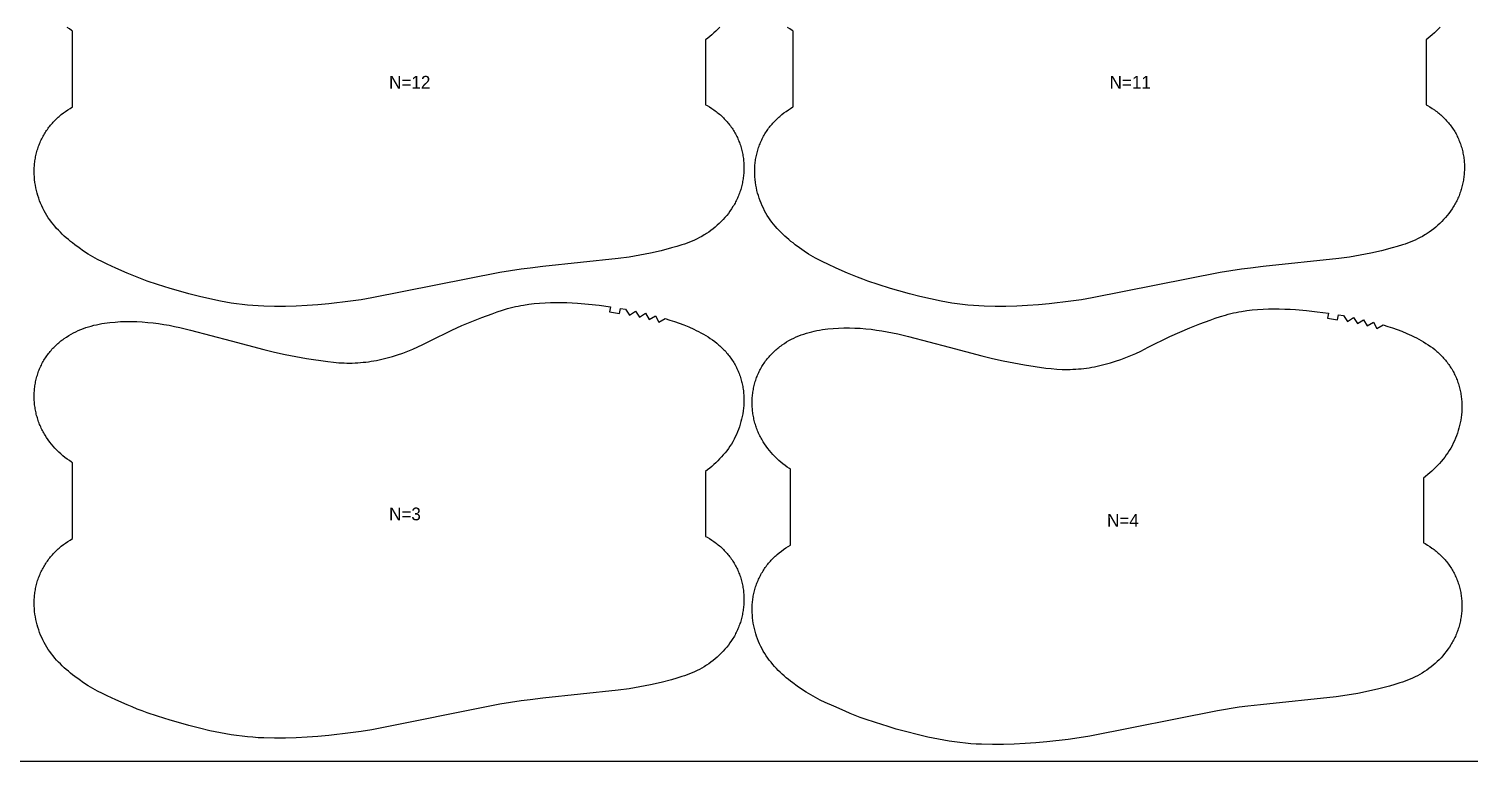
# Model space of a CAD drawing. Header units: inches. Extents: x -5 to 1965, y -82 to 1072.
# Drawn here: x 557 to 1121, y -82 to 204 of the extents above; entities that cross this region are included whole.
import ezdxf

# ---------------------------------------------------------------- set-up
doc = ezdxf.new("R2010")
doc.units = ezdxf.units.IN

msp = doc.modelspace()

# ---------------------------------------------------------------- linework, layer by layer
at = {"layer": '1'}
for points in [[(-4.9122, -82.454), (1964.873, -82.454), (1964.873, 1072.0358), (-4.9122, 1072.0358), (-4.9122, -82.454)], [(665.648, 75.0328), (674.0582, 73.7906), (676.1731, 73.5667), (678.2924, 73.3942), (680.4147, 73.2846), (681.4767, 73.2571), (682.5388, 73.2498), (683.6011, 73.2638), (684.663, 73.2991), (685.7241, 73.3552), (686.7842, 73.432), (687.8427, 73.5289), (688.8993, 73.6457), (689.9535, 73.782), (691.005, 73.9375), (692.0534, 74.1118), (693.0984, 74.3044), (695.1781, 74.7422), (697.2431, 75.2467), (699.2924, 75.8136), (701.3246, 76.4394), (703.3375, 77.124), (705.3287, 77.868), (707.2956, 78.6722), (709.2373, 79.5345), (711.1583, 80.4433), (714.1242, 81.9198), (722.577, 86.1277), (726.4492, 87.8822), (730.3685, 89.5301), (734.324, 91.0867), (738.3136, 92.5567), (740.3218, 93.2572), (742.3417, 93.9212), (744.3765, 94.5338), (745.4004, 94.8161), (746.4291, 95.0798), (747.4629, 95.3234), (748.5015, 95.5472), (749.5444, 95.7516), (750.591, 95.9372), (752.6936, 96.2541), (754.8055, 96.5024), (756.9231, 96.6868), (759.0447, 96.8135), (761.169, 96.8889), (763.2947, 96.9198), (765.4206, 96.9115), (767.5458, 96.8648), (769.6697, 96.7795), (771.7915, 96.6553), (776.0272, 96.2959), (780.2523, 95.8187), (784.6041, 95.2352), (784.3179, 93.2558), (788.231, 92.6503), (788.557, 94.6236), (790.5285, 94.2869), (792.1243, 91.9622), (794.4587, 93.5428), (795.9892, 91.1768), (798.3663, 92.6894), (799.8235, 90.278), (802.2458, 91.717), (803.6298, 89.2624), (806.0948, 90.6279), (807.9161, 90.0664), (809.7265, 89.4722), (811.5236, 88.8404), (813.3049, 88.1664), (815.2706, 87.3591), (817.209, 86.4884), (818.1666, 86.0277), (819.1157, 85.5492), (820.0557, 85.0524), (820.9861, 84.5366), (821.906, 84.001), (822.8137, 83.4445), (823.7069, 82.8659), (824.5837, 82.2638), (825.4418, 81.637), (826.2793, 80.9842), (827.094, 80.3042), (827.4922, 79.9535), (827.8839, 79.5956), (828.2688, 79.2303), (828.6469, 78.8576), (829.018, 78.4778), (829.382, 78.0911), (829.7387, 77.6974), (830.0881, 77.2971), (830.4299, 76.8903), (830.7642, 76.4771), (831.0907, 76.0576), (831.4093, 75.6321), (831.72, 75.2006), (832.0225, 74.7634), (832.3168, 74.3206), (832.6027, 73.8723), (832.8801, 73.4186), (833.1489, 72.9599), (833.4089, 72.4961), (833.6601, 72.0275), (833.9025, 71.5542), (834.1358, 71.0765), (834.36, 70.5945), (834.5751, 70.1083), (834.781, 69.6182), (834.9775, 69.1244), (835.1646, 68.627), (835.3423, 68.1261), (835.5104, 67.622), (835.6688, 67.1149), (835.8175, 66.6049), (835.9564, 66.0922), (836.0855, 65.577), (836.2045, 65.0595), (836.3135, 64.5397), (836.4126, 64.018), (836.5017, 63.4945), (836.581, 62.9694), (836.6505, 62.4428), (836.7104, 61.915), (836.7606, 61.3861), (836.8013, 60.8563), (836.8325, 60.3258), (836.8543, 59.7947), (836.8701, 58.7317), (836.8491, 57.6688), (836.7919, 56.6073), (836.6992, 55.5486), (836.5715, 54.4938), (836.4093, 53.4438), (836.2133, 52.3994), (835.984, 51.3616), (835.722, 50.3313), (835.4277, 49.3094), (835.1019, 48.2968), (834.7449, 47.2945), (834.357, 46.3037), (833.9381, 45.3259), (833.4883, 44.3622), (833.0077, 43.4142), (832.4964, 42.483), (831.9543, 41.5701), (831.3816, 40.6767), (830.7786, 39.8039), (830.147, 38.9515), (829.4887, 38.1188), (828.8057, 37.3053), (828.1, 36.5104), (827.3736, 35.7337), (826.6283, 34.9745), (825.8663, 34.2322), (825.0892, 33.5063), (824.298, 32.7963), (823.4934, 32.1017), (822.6762, 31.4221), (821.8701, 30.7863), (821.8701, 5.4252), (822.4485, 5.1129), (823.3667, 4.5767), (824.2662, 4.0097), (825.1455, 3.4121), (825.577, 3.1019), (826.003, 2.784), (826.4231, 2.4586), (826.8372, 2.1257), (827.2451, 1.7852), (827.6466, 1.4373), (828.0414, 1.0818), (828.4295, 0.7189), (828.8106, 0.3486), (829.1846, -0.029), (829.5512, -0.4137), (829.9105, -0.8054), (830.2621, -1.204), (830.6059, -1.6093), (830.9419, -2.0211), (831.2697, -2.4394), (831.5894, -2.864), (831.9007, -3.2946), (832.2034, -3.7313), (832.4975, -4.1738), (832.7827, -4.622), (833.059, -5.0758), (833.326, -5.535), (833.5838, -5.9994), (833.8322, -6.469), (834.0711, -6.9435), (834.3004, -7.4227), (834.5202, -7.9064), (834.7303, -8.3943), (834.9308, -8.8864), (835.1217, -9.3823), (835.3028, -9.882), (835.4742, -10.385), (835.6357, -10.8914), (835.7875, -11.4007), (835.9293, -11.913), (836.0613, -12.4278), (836.1833, -12.9451), (836.2953, -13.4646), (836.3973, -13.9861), (836.4892, -14.5094), (836.5712, -15.0343), (836.6431, -15.5607), (836.7051, -16.0884), (836.7572, -16.6171), (836.7994, -17.1467), (836.8317, -17.6771), (836.8542, -18.208), (836.867, -18.7393), (836.8701, -19.2708), (836.8634, -19.8023), (836.8471, -20.3336), (836.8211, -20.8646), (836.7856, -21.395), (836.7405, -21.9248), (836.6859, -22.4536), (836.6218, -22.9814), (836.5483, -23.508), (836.4653, -24.0332), (836.3728, -24.5567), (836.271, -25.0784), (836.1598, -25.5982), (836.0392, -26.1159), (835.9092, -26.6312), (835.7699, -27.144), (835.6213, -27.6541), (835.4634, -28.1614), (835.2962, -28.6655), (835.1197, -29.1665), (834.934, -29.6641), (834.739, -30.158), (834.5349, -30.6482), (834.3215, -31.1344), (834.0992, -31.6166), (833.8679, -32.0946), (833.6279, -32.5684), (833.3794, -33.0378), (833.1224, -33.5028), (832.8572, -33.9632), (832.584, -34.419), (832.0138, -35.3163), (831.4132, -36.1938), (830.7833, -37.0508), (830.1256, -37.8865), (829.4412, -38.7001), (828.731, -39.491), (827.9959, -40.2587), (827.2368, -41.0026), (826.4546, -41.722), (825.6501, -42.4165), (824.8242, -43.0854), (823.9779, -43.7281), (823.1119, -44.3442), (822.2275, -44.9336), (821.8701, -45.1566), (821.3256, -45.4962), (820.4075, -46.0321), (819.4742, -46.5411), (818.5269, -47.0233), (817.5667, -47.4787), (816.5946, -47.9073), (815.6118, -48.3093), (814.6195, -48.6871), (813.6188, -49.043), (812.6109, -49.3795), (810.5781, -50.0048), (808.5304, -50.5831), (804.4146, -51.6516), (800.2734, -52.6079), (796.1054, -53.446), (791.9134, -54.1543), (787.702, -54.7312), (758.1071, -57.8666), (753.145, -58.454), (749.6643, -58.8661), (741.2713, -60.2258), (691.2288, -70.1434), (687.0315, -70.8178), (682.8219, -71.4148), (674.3786, -72.4177), (670.1441, -72.7942), (665.9026, -73.0842), (661.6565, -73.2928), (657.4069, -73.4189), (653.1551, -73.454), (648.9049, -73.3659), (646.7819, -73.2643), (644.6612, -73.1213), (642.5439, -72.9359), (640.4309, -72.707), (638.323, -72.4344), (636.2205, -72.1209), (632.033, -71.3848), (627.8695, -70.5253), (623.7286, -69.5628), (619.6089, -68.5129), (615.512, -67.3783), (612.2983, -66.4251), (607.3854, -64.8779), (603.3516, -63.5305), (601.3498, -62.8162), (599.3632, -62.0629), (597.3944, -61.2654), (595.4396, -60.4324), (591.0199, -58.454), (587.6751, -56.9568), (585.7582, -56.0391), (583.868, -55.0706), (582.9357, -54.5622), (582.0125, -54.0372), (580.193, -52.94), (578.4095, -51.7835), (576.6618, -50.5724), (574.9509, -49.3098), (574.0878, -48.6292), (573.2816, -47.9934), (572.4644, -47.3138), (571.6598, -46.6192), (570.8686, -45.9092), (570.0915, -45.1833), (569.3295, -44.441), (568.5843, -43.6818), (567.8578, -42.9051), (567.1521, -42.1102), (566.4691, -41.2967), (565.8109, -40.464), (565.1792, -39.6116), (564.5762, -38.7388), (564.0035, -37.8454), (563.4614, -36.9325), (562.9501, -36.0013), (562.4695, -35.0533), (562.0197, -34.0896), (561.6008, -33.1118), (561.2129, -32.121), (560.8559, -31.1187), (560.5301, -30.1061), (560.2359, -29.0842), (559.9738, -28.0539), (559.7445, -27.0161), (559.5485, -25.9717), (559.3863, -24.9217), (559.2586, -23.8669), (559.1659, -22.8082), (559.1088, -21.7467), (559.0878, -20.6838), (559.1035, -19.6208), (559.1253, -19.0897), (559.1565, -18.5592), (559.1972, -18.0294), (559.2474, -17.5005), (559.3073, -16.9727), (559.3768, -16.4461), (559.4561, -15.921), (559.5453, -15.3975), (559.6443, -14.8758), (559.7533, -14.356), (559.8724, -13.8385), (560.0014, -13.3233), (560.1403, -12.8106), (560.289, -12.3006), (560.4475, -11.7934), (560.6156, -11.2894), (560.7932, -10.7885), (560.9803, -10.2911), (561.1769, -9.7973), (561.3827, -9.3072), (561.5978, -8.821), (561.8221, -8.339), (562.0554, -7.8613), (562.2977, -7.388), (562.5489, -6.9194), (562.809, -6.4556), (563.0777, -5.9969), (563.3551, -5.5432), (563.6411, -5.0949), (563.9353, -4.6521), (564.2378, -4.2149), (564.5485, -3.7834), (564.8671, -3.3579), (565.1936, -2.9384), (565.5279, -2.5252), (565.8698, -2.1184), (566.2191, -1.7181), (566.5759, -1.3244), (566.9398, -0.9377), (567.3109, -0.5579), (567.689, -0.1852), (568.074, 0.1801), (568.4657, 0.538), (568.8638, 0.8887), (569.6785, 1.5687), (570.516, 2.2215), (571.3742, 2.8483), (572.2509, 3.4504), (573.1442, 4.0291), (574.0518, 4.5855), (574.0878, 4.6065), (574.0878, 34.2589), (573.7304, 34.4819), (572.8459, 35.0713), (571.98, 35.6874), (571.1336, 36.3301), (570.3077, 36.999), (569.5033, 37.6935), (568.721, 38.4129), (567.9619, 39.1568), (567.2268, 39.9245), (566.5166, 40.7154), (565.8322, 41.529), (565.1745, 42.3647), (564.5447, 43.2217), (563.944, 44.0992), (563.3739, 44.9965), (563.1006, 45.4523), (562.8354, 45.9127), (562.5784, 46.3777), (562.3299, 46.8471), (562.0899, 47.3209), (561.8587, 47.7989), (561.6363, 48.2811), (561.423, 48.7673), (561.2188, 49.2575), (561.0238, 49.7514), (560.8381, 50.249), (560.6616, 50.7499), (560.4944, 51.2541), (560.3365, 51.7614), (560.1879, 52.2715), (560.0486, 52.7843), (559.9187, 53.2996), (559.7981, 53.8173), (559.6868, 54.3371), (559.585, 54.8588), (559.4926, 55.3823), (559.4096, 55.9075), (559.336, 56.4341), (559.2719, 56.9619), (559.2173, 57.4907), (559.1722, 58.0205), (559.1367, 58.5509), (559.1108, 59.0819), (559.0944, 59.6132), (559.0878, 60.1447), (559.0908, 60.6762), (559.1036, 61.2075), (559.1261, 61.7384), (559.1585, 62.2688), (559.2007, 62.7984), (559.2527, 63.3271), (559.3147, 63.8548), (559.3867, 64.3812), (559.4686, 64.9061), (559.5605, 65.4294), (559.6625, 65.9509), (559.7746, 66.4704), (559.8966, 66.9877), (560.0285, 67.5025), (560.1704, 68.0148), (560.3221, 68.5241), (560.4837, 69.0305), (560.655, 69.5335), (560.8361, 70.0332), (561.027, 70.5291), (561.2275, 71.0212), (561.4377, 71.5091), (561.6574, 71.9928), (561.8868, 72.472), (562.1256, 72.9465), (562.374, 73.4161), (562.6318, 73.8805), (562.8989, 74.3397), (563.1751, 74.7935), (563.4603, 75.2417), (563.7544, 75.6842), (564.0572, 76.1209), (564.3684, 76.5515), (564.6881, 76.9761), (565.016, 77.3944), (565.3519, 77.8062), (565.6958, 78.2115), (566.0474, 78.6101), (566.4066, 79.0018), (566.7733, 79.3865), (567.1472, 79.7641), (567.5283, 80.1344), (567.9164, 80.4973), (568.3113, 80.8528), (568.7127, 81.2007), (569.1206, 81.5412), (569.5347, 81.8741), (569.9548, 82.1995), (570.3808, 82.5174), (570.8124, 82.8276), (571.6917, 83.4252), (572.5912, 83.9922), (573.5094, 84.5284), (574.4447, 85.0335), (575.3957, 85.5075), (576.3611, 85.9509), (577.3398, 86.3642), (578.3305, 86.7478), (579.3323, 87.1022), (580.3438, 87.4282), (581.364, 87.726), (582.3916, 87.9963), (583.4256, 88.2397), (584.4653, 88.4575), (585.51, 88.6508), (586.559, 88.8211), (587.6116, 88.9697), (588.6673, 89.0979), (590.7849, 89.2982), (592.9071, 89.4313), (595.0317, 89.4999), (597.1569, 89.5055), (599.2813, 89.4493), (601.4032, 89.3332), (603.5217, 89.1613), (605.6359, 88.9384), (607.7452, 88.669), (609.8485, 88.3569), (611.9447, 88.0021), (614.0329, 87.6038), (616.1116, 87.1612), (620.2417, 86.1563), (636.2375, 81.9198), (649.0108, 78.5368), (653.1453, 77.5462), (657.2969, 76.6294), (661.4651, 75.7925), (665.648, 75.0328)], [(946.648, 72.5328), (955.0582, 71.2906), (957.1731, 71.0667), (959.2924, 70.8942), (961.4147, 70.7846), (962.4767, 70.7571), (963.5388, 70.7498), (964.6011, 70.7638), (965.663, 70.7991), (966.7241, 70.8552), (967.7842, 70.932), (968.8427, 71.0289), (969.8993, 71.1457), (970.9535, 71.282), (972.005, 71.4375), (973.0534, 71.6118), (974.0984, 71.8044), (976.1781, 72.2422), (978.2431, 72.7467), (980.2924, 73.3136), (982.3246, 73.9394), (984.3375, 74.624), (986.3287, 75.368), (988.2956, 76.1722), (990.2373, 77.0345), (992.1583, 77.9433), (995.1242, 79.4198), (1003.577, 83.6277), (1007.4492, 85.3822), (1011.3685, 87.0301), (1015.324, 88.5867), (1019.3136, 90.0567), (1021.3218, 90.7572), (1023.3417, 91.4212), (1025.3765, 92.0338), (1026.4004, 92.3161), (1027.4291, 92.5798), (1028.4629, 92.8234), (1029.5015, 93.0472), (1030.5444, 93.2516), (1031.591, 93.4372), (1033.6936, 93.7541), (1035.8055, 94.0024), (1037.9231, 94.1868), (1040.0447, 94.3135), (1042.169, 94.3889), (1044.2947, 94.4198), (1046.4206, 94.4115), (1048.5458, 94.3648), (1050.6697, 94.2795), (1052.7915, 94.1553), (1057.0272, 93.7959), (1061.2523, 93.3187), (1065.6041, 92.7352), (1065.3179, 90.7558), (1069.231, 90.1503), (1069.557, 92.1236), (1071.5285, 91.7869), (1073.1243, 89.4622), (1075.4587, 91.0428), (1076.9892, 88.6768), (1079.3663, 90.1894), (1080.8235, 87.778), (1083.2458, 89.217), (1084.6298, 86.7624), (1087.0948, 88.1279), (1088.9161, 87.5664), (1090.7265, 86.9722), (1092.5236, 86.3404), (1094.3049, 85.6664), (1096.2706, 84.8591), (1098.209, 83.9884), (1099.1666, 83.5277), (1100.1157, 83.0492), (1101.0557, 82.5524), (1101.9861, 82.0366), (1102.906, 81.501), (1103.8137, 80.9445), (1104.7069, 80.3659), (1105.5837, 79.7638), (1106.4418, 79.137), (1107.2793, 78.4842), (1108.094, 77.8042), (1108.4922, 77.4535), (1108.8839, 77.0956), (1109.2688, 76.7303), (1109.6469, 76.3576), (1110.018, 75.9778), (1110.382, 75.5911), (1110.7387, 75.1974), (1111.0881, 74.7971), (1111.4299, 74.3903), (1111.7642, 73.9771), (1112.0907, 73.5576), (1112.4093, 73.1321), (1112.72, 72.7006), (1113.0225, 72.2634), (1113.3168, 71.8206), (1113.6027, 71.3723), (1113.8801, 70.9186), (1114.1489, 70.4599), (1114.4089, 69.9961), (1114.6601, 69.5275), (1114.9025, 69.0542), (1115.1358, 68.5765), (1115.36, 68.0945), (1115.5751, 67.6083), (1115.781, 67.1182), (1115.9775, 66.6244), (1116.1646, 66.127), (1116.3423, 65.6261), (1116.5104, 65.122), (1116.6688, 64.6149), (1116.8175, 64.1049), (1116.9564, 63.5922), (1117.0855, 63.077), (1117.2045, 62.5595), (1117.3135, 62.0397), (1117.4126, 61.518), (1117.5017, 60.9945), (1117.581, 60.4694), (1117.6505, 59.9428), (1117.7104, 59.415), (1117.7606, 58.8861), (1117.8013, 58.3563), (1117.8325, 57.8258), (1117.8543, 57.2947), (1117.8701, 56.2317), (1117.8491, 55.1688), (1117.7919, 54.1073), (1117.6992, 53.0486), (1117.5715, 51.9938), (1117.4093, 50.9438), (1117.2133, 49.8994), (1116.984, 48.8616), (1116.722, 47.8313), (1116.4277, 46.8094), (1116.1019, 45.7968), (1115.7449, 44.7945), (1115.357, 43.8037), (1114.9381, 42.8259), (1114.4883, 41.8622), (1114.0077, 40.9142), (1113.4964, 39.983), (1112.9543, 39.0701), (1112.3816, 38.1767), (1111.7786, 37.3039), (1111.147, 36.4515), (1110.4887, 35.6188), (1109.8057, 34.8053), (1109.1, 34.0104), (1108.3736, 33.2337), (1107.6283, 32.4745), (1106.8663, 31.7322), (1106.0892, 31.0063), (1105.298, 30.2963), (1104.4934, 29.6017), (1103.6762, 28.9221), (1102.8701, 28.2863), (1102.8701, 2.9252), (1103.4485, 2.6129), (1104.3667, 2.0767), (1105.2662, 1.5097), (1106.1455, 0.9121), (1106.577, 0.6019), (1107.003, 0.284), (1107.4231, -0.0414), (1107.8372, -0.3743), (1108.2451, -0.7148), (1108.6466, -1.0627), (1109.0414, -1.4182), (1109.4295, -1.7811), (1109.8106, -2.1514), (1110.1846, -2.529), (1110.5512, -2.9137), (1110.9105, -3.3054), (1111.2621, -3.704), (1111.6059, -4.1093), (1111.9419, -4.5211), (1112.2697, -4.9394), (1112.5894, -5.364), (1112.9007, -5.7946), (1113.2034, -6.2313), (1113.4975, -6.6738), (1113.7827, -7.122), (1114.059, -7.5758), (1114.326, -8.035), (1114.5838, -8.4994), (1114.8322, -8.969), (1115.0711, -9.4435), (1115.3004, -9.9227), (1115.5202, -10.4064), (1115.7303, -10.8943), (1115.9308, -11.3864), (1116.1217, -11.8823), (1116.3028, -12.382), (1116.4742, -12.885), (1116.6357, -13.3914), (1116.7875, -13.9007), (1116.9293, -14.413), (1117.0613, -14.9278), (1117.1833, -15.4451), (1117.2953, -15.9646), (1117.3973, -16.4861), (1117.4892, -17.0094), (1117.5712, -17.5343), (1117.6431, -18.0607), (1117.7051, -18.5884), (1117.7572, -19.1171), (1117.7994, -19.6467), (1117.8317, -20.1771), (1117.8542, -20.708), (1117.867, -21.2393), (1117.8701, -21.7708), (1117.8634, -22.3023), (1117.8471, -22.8336), (1117.8211, -23.3646), (1117.7856, -23.895), (1117.7405, -24.4248), (1117.6859, -24.9536), (1117.6218, -25.4814), (1117.5483, -26.008), (1117.4653, -26.5332), (1117.3728, -27.0567), (1117.271, -27.5784), (1117.1598, -28.0982), (1117.0392, -28.6159), (1116.9092, -29.1312), (1116.7699, -29.644), (1116.6213, -30.1541), (1116.4634, -30.6614), (1116.2962, -31.1655), (1116.1197, -31.6665), (1115.934, -32.1641), (1115.739, -32.658), (1115.5349, -33.1482), (1115.3215, -33.6344), (1115.0992, -34.1166), (1114.8679, -34.5946), (1114.6279, -35.0684), (1114.3794, -35.5378), (1114.1224, -36.0028), (1113.8572, -36.4632), (1113.584, -36.919), (1113.0138, -37.8163), (1112.4132, -38.6938), (1111.7833, -39.5508), (1111.1256, -40.3865), (1110.4412, -41.2001), (1109.731, -41.991), (1108.9959, -42.7587), (1108.2368, -43.5026), (1107.4546, -44.222), (1106.6501, -44.9165), (1105.8242, -45.5854), (1104.9779, -46.2281), (1104.1119, -46.8442), (1103.2275, -47.4336), (1102.8701, -47.6566), (1102.3256, -47.9962), (1101.4075, -48.5321), (1100.4742, -49.0411), (1099.5269, -49.5233), (1098.5667, -49.9787), (1097.5946, -50.4073), (1096.6118, -50.8093), (1095.6195, -51.1871), (1094.6188, -51.543), (1093.6109, -51.8795), (1091.5781, -52.5048), (1089.5304, -53.0831), (1085.4146, -54.1516), (1081.2734, -55.1079), (1077.1054, -55.946), (1072.9134, -56.6543), (1068.702, -57.2312), (1039.1071, -60.3666), (1034.145, -60.954), (1030.6643, -61.3661), (1022.2713, -62.7258), (972.2288, -72.6434), (968.0315, -73.3178), (963.8219, -73.9148), (955.3786, -74.9177), (951.1441, -75.2942), (946.9026, -75.5842), (942.6565, -75.7928), (938.4069, -75.9189), (934.1551, -75.954), (929.9049, -75.8659), (927.7819, -75.7643), (925.6612, -75.6213), (923.5439, -75.4359), (921.4309, -75.207), (919.323, -74.9344), (917.2205, -74.6209), (913.033, -73.8848), (908.8695, -73.0253), (904.7286, -72.0628), (900.6089, -71.0129), (896.512, -69.8783), (893.2983, -68.9251), (888.3854, -67.3779), (884.3516, -66.0305), (882.3498, -65.3162), (880.3632, -64.5629), (878.3944, -63.7654), (876.4396, -62.9324), (872.0199, -60.954), (868.6751, -59.4568), (866.7582, -58.5391), (864.868, -57.5706), (863.9357, -57.0622), (863.0125, -56.5372), (861.193, -55.44), (859.4095, -54.2835), (857.6618, -53.0724), (855.9509, -51.8098), (855.0878, -51.1292), (854.2816, -50.4934), (853.4644, -49.8138), (852.6598, -49.1192), (851.8686, -48.4092), (851.0915, -47.6833), (850.3295, -46.941), (849.5843, -46.1818), (848.8578, -45.4051), (848.1521, -44.6102), (847.4691, -43.7967), (846.8109, -42.964), (846.1792, -42.1116), (845.5762, -41.2388), (845.0035, -40.3454), (844.4614, -39.4325), (843.9501, -38.5013), (843.4695, -37.5533), (843.0197, -36.5896), (842.6008, -35.6118), (842.2129, -34.621), (841.8559, -33.6187), (841.5301, -32.6061), (841.2359, -31.5842), (840.9738, -30.5539), (840.7445, -29.5161), (840.5485, -28.4717), (840.3863, -27.4217), (840.2586, -26.3669), (840.1659, -25.3082), (840.1088, -24.2467), (840.0878, -23.1838), (840.1035, -22.1208), (840.1253, -21.5897), (840.1565, -21.0592), (840.1972, -20.5294), (840.2474, -20.0005), (840.3073, -19.4727), (840.3768, -18.9461), (840.4561, -18.421), (840.5453, -17.8975), (840.6443, -17.3758), (840.7533, -16.856), (840.8724, -16.3385), (841.0014, -15.8233), (841.1403, -15.3106), (841.289, -14.8006), (841.4475, -14.2934), (841.6156, -13.7894), (841.7932, -13.2885), (841.9803, -12.7911), (842.1769, -12.2973), (842.3827, -11.8072), (842.5978, -11.321), (842.8221, -10.839), (843.0554, -10.3613), (843.2977, -9.888), (843.5489, -9.4194), (843.809, -8.9556), (844.0777, -8.4969), (844.3551, -8.0432), (844.6411, -7.5949), (844.9353, -7.1521), (845.2378, -6.7149), (845.5485, -6.2834), (845.8671, -5.8579), (846.1936, -5.4384), (846.5279, -5.0252), (846.8698, -4.6184), (847.2191, -4.2181), (847.5759, -3.8244), (847.9398, -3.4377), (848.3109, -3.0579), (848.689, -2.6852), (849.074, -2.3199), (849.4657, -1.962), (849.8638, -1.6113), (850.6785, -0.9313), (851.516, -0.2785), (852.3742, 0.3483), (853.2509, 0.9504), (854.1442, 1.5291), (855.0518, 2.0855), (855.0878, 2.1065), (855.0878, 31.7589), (854.7304, 31.9819), (853.8459, 32.5713), (852.98, 33.1874), (852.1336, 33.8301), (851.3077, 34.499), (850.5033, 35.1935), (849.721, 35.9129), (848.9619, 36.6568), (848.2268, 37.4245), (847.5166, 38.2154), (846.8322, 39.029), (846.1745, 39.8647), (845.5447, 40.7217), (844.944, 41.5992), (844.3739, 42.4965), (844.1006, 42.9523), (843.8354, 43.4127), (843.5784, 43.8777), (843.3299, 44.3471), (843.0899, 44.8209), (842.8587, 45.2989), (842.6363, 45.7811), (842.423, 46.2673), (842.2188, 46.7575), (842.0238, 47.2514), (841.8381, 47.749), (841.6616, 48.2499), (841.4944, 48.7541), (841.3365, 49.2614), (841.1879, 49.7715), (841.0486, 50.2843), (840.9187, 50.7996), (840.7981, 51.3173), (840.6868, 51.8371), (840.585, 52.3588), (840.4926, 52.8823), (840.4096, 53.4075), (840.336, 53.9341), (840.2719, 54.4619), (840.2173, 54.9907), (840.1722, 55.5205), (840.1367, 56.0509), (840.1108, 56.5819), (840.0944, 57.1132), (840.0878, 57.6447), (840.0908, 58.1762), (840.1036, 58.7075), (840.1261, 59.2384), (840.1585, 59.7688), (840.2007, 60.2984), (840.2527, 60.8271), (840.3147, 61.3548), (840.3867, 61.8812), (840.4686, 62.4061), (840.5605, 62.9294), (840.6625, 63.4509), (840.7746, 63.9704), (840.8966, 64.4877), (841.0285, 65.0025), (841.1704, 65.5148), (841.3221, 66.0241), (841.4837, 66.5305), (841.655, 67.0335), (841.8361, 67.5332), (842.027, 68.0291), (842.2275, 68.5212), (842.4377, 69.0091), (842.6574, 69.4928), (842.8868, 69.972), (843.1256, 70.4465), (843.374, 70.9161), (843.6318, 71.3805), (843.8989, 71.8397), (844.1751, 72.2935), (844.4603, 72.7417), (844.7544, 73.1842), (845.0572, 73.6209), (845.3684, 74.0515), (845.6881, 74.4761), (846.016, 74.8944), (846.3519, 75.3062), (846.6958, 75.7115), (847.0474, 76.1101), (847.4066, 76.5018), (847.7733, 76.8865), (848.1472, 77.2641), (848.5283, 77.6344), (848.9164, 77.9973), (849.3113, 78.3528), (849.7127, 78.7007), (850.1206, 79.0412), (850.5347, 79.3741), (850.9548, 79.6995), (851.3808, 80.0174), (851.8124, 80.3276), (852.6917, 80.9252), (853.5912, 81.4922), (854.5094, 82.0284), (855.4447, 82.5335), (856.3957, 83.0075), (857.3611, 83.4509), (858.3398, 83.8642), (859.3305, 84.2478), (860.3323, 84.6022), (861.3438, 84.9282), (862.364, 85.226), (863.3916, 85.4963), (864.4256, 85.7397), (865.4653, 85.9575), (866.51, 86.1508), (867.559, 86.3211), (868.6116, 86.4697), (869.6673, 86.5979), (871.7849, 86.7982), (873.9071, 86.9313), (876.0317, 86.9999), (878.1569, 87.0055), (880.2813, 86.9493), (882.4032, 86.8332), (884.5217, 86.6613), (886.6359, 86.4384), (888.7452, 86.169), (890.8485, 85.8569), (892.9447, 85.5021), (895.0329, 85.1038), (897.1116, 84.6612), (901.2417, 83.6563), (917.2375, 79.4198), (930.0108, 76.0368), (934.1453, 75.0462), (938.2969, 74.1294), (942.4651, 73.2925), (946.648, 72.5328)]]:
    msp.add_lwpolyline(points, close=True, dxfattribs=at)
for points in [[(827.3765, 204.5647), (826.6313, 203.8054), (825.8692, 203.0631), (825.0921, 202.3373), (824.3009, 201.6273), (823.4964, 200.9327), (822.6792, 200.2531), (821.873, 199.6173), (821.873, 174.2562), (822.4514, 173.9438), (823.3696, 173.4077), (824.2691, 172.8407), (825.1484, 172.2431), (825.58, 171.9329), (826.0059, 171.615), (826.4261, 171.2896), (826.8402, 170.9567), (827.248, 170.6162), (827.6495, 170.2682), (828.0444, 169.9128), (828.4325, 169.5499), (828.8136, 169.1796), (829.1875, 168.802), (829.5542, 168.4173), (829.9134, 168.0256), (830.265, 167.627), (830.6089, 167.2217), (830.9448, 166.8098), (831.2727, 166.3916), (831.5923, 165.967), (831.9036, 165.5363), (832.2064, 165.0997), (832.5004, 164.6572), (832.7857, 164.2089), (833.0619, 163.7552), (833.329, 163.296), (833.5868, 162.8315), (833.8351, 162.362), (834.074, 161.8875), (834.3033, 161.4083), (834.5231, 160.9246), (834.7333, 160.4367), (834.9338, 159.9446), (835.1246, 159.4486), (835.3057, 158.949), (835.4771, 158.446), (835.6387, 157.9396), (835.7904, 157.4302), (835.9323, 156.918), (836.0642, 156.4032), (836.1862, 155.8859), (836.2982, 155.3664), (836.4002, 154.8449), (836.4922, 154.3216), (836.5741, 153.7966), (836.6461, 153.2703), (836.708, 152.7426), (836.7601, 152.2139), (836.8023, 151.6843), (836.8346, 151.1539), (836.8572, 150.623), (836.87, 150.0917), (836.873, 149.5602), (836.8663, 149.0287), (836.85, 148.4974), (836.8241, 147.9664), (836.7885, 147.436), (836.7434, 146.9062), (836.6888, 146.3774), (836.6248, 145.8495), (836.5512, 145.323), (836.4682, 144.7978), (836.3758, 144.2743), (836.2739, 143.7525), (836.1627, 143.2328), (836.0421, 142.7151), (835.9122, 142.1998), (835.7729, 141.687), (835.6243, 141.1769), (835.4663, 140.6696), (835.2991, 140.1654), (835.1227, 139.6645), (834.9369, 139.1669), (834.742, 138.673), (834.5378, 138.1828), (834.3245, 137.6966), (834.1021, 137.2144), (833.8708, 136.7364), (833.6309, 136.2626), (833.3823, 135.7932), (833.1254, 135.3282), (832.8602, 134.8678), (832.5869, 134.412), (832.0167, 133.5147), (831.4161, 132.6372), (830.7863, 131.7802), (830.1286, 130.9445), (829.4441, 130.1309), (828.7339, 129.34), (827.9988, 128.5723), (827.2397, 127.8284), (826.4575, 127.109), (825.653, 126.4145), (824.8272, 125.7456), (823.9808, 125.1029), (823.1149, 124.4868), (822.2304, 123.8974), (821.873, 123.6744), (821.3286, 123.3348), (820.4105, 122.7989), (819.4772, 122.2899), (818.5299, 121.8076), (817.5696, 121.3523), (816.5975, 120.9237), (815.6148, 120.5216), (814.6225, 120.1439), (813.6218, 119.788), (812.6139, 119.4514), (810.5811, 118.8262), (808.5334, 118.2479), (804.4175, 117.1794), (800.2764, 116.2231), (796.1083, 115.385), (791.9163, 114.6766), (787.705, 114.0998), (758.1101, 110.9643), (753.1479, 110.3769), (749.6672, 109.9649), (741.2742, 108.6051), (691.2317, 98.6876), (687.0344, 98.0132), (682.8248, 97.4161), (674.3816, 96.4133), (670.147, 96.0367), (665.9055, 95.7468), (661.6594, 95.5382), (657.4098, 95.4121), (653.158, 95.3769), (648.9079, 95.4651), (646.7848, 95.5667), (644.6641, 95.7097), (642.5468, 95.8951), (640.4338, 96.124), (638.3259, 96.3966), (636.2235, 96.7101), (632.0359, 97.4462), (627.8725, 98.3057), (623.7316, 99.2682), (619.6118, 100.3181), (615.5149, 101.4527), (612.3013, 102.4059), (607.3883, 103.9531), (603.3546, 105.3005), (601.3527, 106.0148), (599.3662, 106.768), (597.3974, 107.5656), (595.4426, 108.3986), (591.0228, 110.3769), (587.678, 111.8741), (585.7611, 112.7919), (583.871, 113.7604), (582.9387, 114.2688), (582.0154, 114.7938), (580.1959, 115.891), (578.4125, 117.0475), (576.6648, 118.2586), (574.9539, 119.5211), (574.0907, 120.2018), (573.2845, 120.8376), (572.4674, 121.5172), (571.6628, 122.2118), (570.8716, 122.9218), (570.0945, 123.6476), (569.3324, 124.3899), (568.5872, 125.1492), (567.8608, 125.9259), (567.1551, 126.7208), (566.4721, 127.5343), (565.8138, 128.3669), (565.1822, 129.2194), (564.5792, 130.0922), (564.0065, 130.9856), (563.4644, 131.8985), (562.953, 132.8297), (562.4725, 133.7777), (562.0227, 134.7414), (561.6038, 135.7192), (561.2158, 136.71), (560.8589, 137.7123), (560.533, 138.7249), (560.2388, 139.7468), (559.9768, 140.7771), (559.7474, 141.8149), (559.5514, 142.8593), (559.3893, 143.9093), (559.2616, 144.9641), (559.1689, 146.0228), (559.1117, 147.0842), (559.0907, 148.1472), (559.1064, 149.2102), (559.1283, 149.7413), (559.1595, 150.2718), (559.2002, 150.8016), (559.2504, 151.3305), (559.3102, 151.8583), (559.3798, 152.3849), (559.4591, 152.91), (559.5482, 153.4335), (559.6472, 153.9552), (559.7563, 154.4749), (559.8753, 154.9925), (560.0043, 155.5077), (560.1432, 156.0204), (560.292, 156.5304), (560.4504, 157.0375), (560.6185, 157.5416), (560.7962, 158.0424), (560.9833, 158.5399), (561.1798, 159.0337), (561.3857, 159.5238), (561.6008, 160.01), (561.825, 160.492), (562.0583, 160.9697), (562.3006, 161.443), (562.5519, 161.9116), (562.8119, 162.3754), (563.0807, 162.8341), (563.3581, 163.2878), (563.644, 163.7361), (563.9383, 164.1789), (564.2408, 164.6161), (564.5514, 165.0476), (564.8701, 165.4731), (565.1966, 165.8926), (565.5308, 166.3058), (565.8727, 166.7126), (566.2221, 167.1129), (566.5788, 167.5065), (566.9428, 167.8933), (567.3139, 168.2731), (567.692, 168.6457), (568.0769, 169.0111), (568.4686, 169.369), (568.8668, 169.7197), (569.6815, 170.3997), (570.519, 171.0525), (571.3771, 171.6793), (572.2539, 172.2814), (573.1471, 172.86), (574.0548, 173.4165), (574.0907, 173.4374), (574.0907, 203.0899), (573.7333, 203.3129), (572.8489, 203.9023), (571.9829, 204.5184)], [(1109.3765, 204.5647), (1108.6313, 203.8054), (1107.8692, 203.0631), (1107.0921, 202.3373), (1106.3009, 201.6273), (1105.4964, 200.9327), (1104.6792, 200.2531), (1103.873, 199.6173), (1103.873, 174.2562), (1104.4514, 173.9438), (1105.3696, 173.4077), (1106.2691, 172.8407), (1107.1484, 172.2431), (1107.58, 171.9329), (1108.0059, 171.615), (1108.4261, 171.2896), (1108.8402, 170.9567), (1109.248, 170.6162), (1109.6495, 170.2682), (1110.0444, 169.9128), (1110.4325, 169.5499), (1110.8136, 169.1796), (1111.1875, 168.802), (1111.5542, 168.4173), (1111.9134, 168.0256), (1112.265, 167.627), (1112.6089, 167.2217), (1112.9448, 166.8098), (1113.2727, 166.3916), (1113.5923, 165.967), (1113.9036, 165.5363), (1114.2064, 165.0997), (1114.5004, 164.6572), (1114.7857, 164.2089), (1115.0619, 163.7552), (1115.329, 163.296), (1115.5868, 162.8315), (1115.8351, 162.362), (1116.074, 161.8875), (1116.3033, 161.4083), (1116.5231, 160.9246), (1116.7333, 160.4367), (1116.9338, 159.9446), (1117.1246, 159.4486), (1117.3057, 158.949), (1117.4771, 158.446), (1117.6387, 157.9396), (1117.7904, 157.4302), (1117.9323, 156.918), (1118.0642, 156.4032), (1118.1862, 155.8859), (1118.2982, 155.3664), (1118.4002, 154.8449), (1118.4922, 154.3216), (1118.5741, 153.7966), (1118.6461, 153.2703), (1118.708, 152.7426), (1118.7601, 152.2139), (1118.8023, 151.6843), (1118.8346, 151.1539), (1118.8572, 150.623), (1118.87, 150.0917), (1118.873, 149.5602), (1118.8663, 149.0287), (1118.85, 148.4974), (1118.8241, 147.9664), (1118.7885, 147.436), (1118.7434, 146.9062), (1118.6888, 146.3774), (1118.6248, 145.8495), (1118.5512, 145.323), (1118.4682, 144.7978), (1118.3758, 144.2743), (1118.2739, 143.7525), (1118.1627, 143.2328), (1118.0421, 142.7151), (1117.9122, 142.1998), (1117.7729, 141.687), (1117.6243, 141.1769), (1117.4663, 140.6696), (1117.2991, 140.1654), (1117.1227, 139.6645), (1116.9369, 139.1669), (1116.742, 138.673), (1116.5378, 138.1828), (1116.3245, 137.6966), (1116.1021, 137.2144), (1115.8708, 136.7364), (1115.6309, 136.2626), (1115.3823, 135.7932), (1115.1254, 135.3282), (1114.8602, 134.8678), (1114.5869, 134.412), (1114.0167, 133.5147), (1113.4161, 132.6372), (1112.7863, 131.7802), (1112.1286, 130.9445), (1111.4441, 130.1309), (1110.7339, 129.34), (1109.9988, 128.5723), (1109.2397, 127.8284), (1108.4575, 127.109), (1107.653, 126.4145), (1106.8272, 125.7456), (1105.9808, 125.1029), (1105.1149, 124.4868), (1104.2304, 123.8974), (1103.873, 123.6744), (1103.3286, 123.3348), (1102.4105, 122.7989), (1101.4772, 122.2899), (1100.5299, 121.8076), (1099.5696, 121.3523), (1098.5975, 120.9237), (1097.6148, 120.5216), (1096.6225, 120.1439), (1095.6218, 119.788), (1094.6139, 119.4514), (1092.5811, 118.8262), (1090.5334, 118.2479), (1086.4175, 117.1794), (1082.2764, 116.2231), (1078.1083, 115.385), (1073.9163, 114.6766), (1069.705, 114.0998), (1040.1101, 110.9643), (1035.1479, 110.3769), (1031.6672, 109.9649), (1023.2742, 108.6051), (973.2317, 98.6876), (969.0344, 98.0132), (964.8248, 97.4161), (956.3816, 96.4133), (952.147, 96.0367), (947.9055, 95.7468), (943.6594, 95.5382), (939.4098, 95.4121), (935.158, 95.3769), (930.9079, 95.4651), (928.7848, 95.5667), (926.6641, 95.7097), (924.5468, 95.8951), (922.4338, 96.124), (920.3259, 96.3966), (918.2235, 96.7101), (914.0359, 97.4462), (909.8725, 98.3057), (905.7316, 99.2682), (901.6118, 100.3181), (897.5149, 101.4527), (894.3013, 102.4059), (889.3883, 103.9531), (885.3546, 105.3005), (883.3527, 106.0148), (881.3662, 106.768), (879.3974, 107.5656), (877.4426, 108.3986), (873.0228, 110.3769), (869.678, 111.8741), (867.7611, 112.7919), (865.871, 113.7604), (864.9387, 114.2688), (864.0154, 114.7938), (862.1959, 115.891), (860.4125, 117.0475), (858.6648, 118.2586), (856.9539, 119.5211), (856.0907, 120.2018), (855.2845, 120.8376), (854.4674, 121.5172), (853.6628, 122.2118), (852.8716, 122.9218), (852.0945, 123.6476), (851.3324, 124.3899), (850.5872, 125.1492), (849.8608, 125.9259), (849.1551, 126.7208), (848.4721, 127.5343), (847.8138, 128.3669), (847.1822, 129.2194), (846.5792, 130.0922), (846.0065, 130.9856), (845.4644, 131.8985), (844.953, 132.8297), (844.4725, 133.7777), (844.0227, 134.7414), (843.6038, 135.7192), (843.2158, 136.71), (842.8589, 137.7123), (842.533, 138.7249), (842.2388, 139.7468), (841.9768, 140.7771), (841.7474, 141.8149), (841.5514, 142.8593), (841.3893, 143.9093), (841.2616, 144.9641), (841.1689, 146.0228), (841.1117, 147.0842), (841.0907, 148.1472), (841.1064, 149.2102), (841.1283, 149.7413), (841.1595, 150.2718), (841.2002, 150.8016), (841.2504, 151.3305), (841.3102, 151.8583), (841.3798, 152.3849), (841.4591, 152.91), (841.5482, 153.4335), (841.6472, 153.9552), (841.7563, 154.4749), (841.8753, 154.9925), (842.0043, 155.5077), (842.1432, 156.0204), (842.292, 156.5304), (842.4504, 157.0375), (842.6185, 157.5416), (842.7962, 158.0424), (842.9833, 158.5399), (843.1798, 159.0337), (843.3857, 159.5238), (843.6008, 160.01), (843.825, 160.492), (844.0583, 160.9697), (844.3006, 161.443), (844.5519, 161.9116), (844.8119, 162.3754), (845.0807, 162.8341), (845.3581, 163.2878), (845.644, 163.7361), (845.9383, 164.1789), (846.2408, 164.6161), (846.5514, 165.0476), (846.8701, 165.4731), (847.1966, 165.8926), (847.5308, 166.3058), (847.8727, 166.7126), (848.2221, 167.1129), (848.5788, 167.5065), (848.9428, 167.8933), (849.3139, 168.2731), (849.692, 168.6457), (850.0769, 169.0111), (850.4686, 169.369), (850.8668, 169.7197), (851.6815, 170.3997), (852.519, 171.0525), (853.3771, 171.6793), (854.2539, 172.2814), (855.1471, 172.86), (856.0548, 173.4165), (856.0907, 173.4374), (856.0907, 203.0899), (855.7333, 203.3129), (854.8489, 203.9023), (853.9829, 204.5184)]]:
    msp.add_lwpolyline(points, dxfattribs=at)

# ---------------------------------------------------------------- texts
for s, p in [('N=12', (697.9819, 180.5639)), ('N=11', (979.9819, 180.5639)), ('N=3', (697.9789, 11.7329)), ('N=4', (978.9789, 9.2329))]:
    msp.add_text(s, height=5, dxfattribs=at).set_placement(p)

doc.saveas('drawing.dxf')
